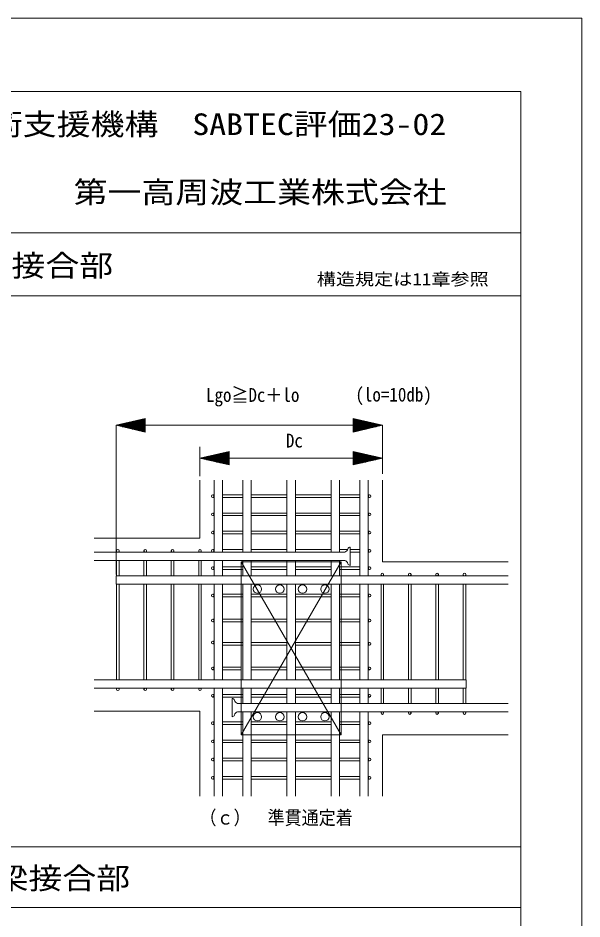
# Model space of a CAD drawing. Units: millimetres, scale not verified. Extents: x -890 to 863, y -296 to 296.
# Drawn here: x 767 to 862.6, y 131.9 to 284.7 of the extents above; entities that cross this region are included whole.
import ezdxf
from ezdxf.enums import TextEntityAlignment as Align

# ---------------------------------------------------------------- set-up
doc = ezdxf.new("R2010")
doc.units = ezdxf.units.MM
doc.header["$LTSCALE"] = 2
doc.layers.add('0-C__1-9__0-0_', color=7, linetype='Continuous', lineweight=18)
doc.layers.add('1-0__1-0__0-7_HATCH', color=7, linetype='Continuous', lineweight=18)
doc.styles.add('ＭＳ ゴシック', font='')
doc.styles.get('ＭＳ ゴシック').set_extended_font_data('MS Gothic')

# ---------------------------------------------------------------- blocks, each defined once
blk = doc.blocks.new('CCURVE_ORG006')
at = {"layer": '0-C__1-9__0-0_'}
blk.add_lwpolyline([(1678.869, -79.84), (1678.869, -80.984), (1673.904, -79.84), (1678.869, -78.696)], close=True, dxfattribs=at)
blk = doc.blocks.new('FILL_AREA_149_')
at = {"layer": '1-0__1-0__0-7_HATCH'}
for p, q in [((1675.682, -79.43), (1678.869, -79.43)), ((1676.246, -79.3), (1678.869, -79.3)), ((1676.81, -79.17), (1678.869, -79.17)), ((1677.375, -79.04), (1678.869, -79.04)), ((1677.939, -78.91), (1678.869, -78.91)), ((1678.503, -78.78), (1678.869, -78.78)), ((1673.989, -79.82), (1678.869, -79.82)), ((1674.383, -79.95), (1678.869, -79.95)), ((1674.553, -79.69), (1678.869, -79.69)), ((1674.947, -80.08), (1678.869, -80.08)), ((1675.118, -79.56), (1678.869, -79.56)), ((1675.511, -80.21), (1678.869, -80.21)), ((1676.076, -80.34), (1678.869, -80.34)), ((1676.64, -80.47), (1678.869, -80.47)), ((1677.204, -80.6), (1678.869, -80.6)), ((1677.768, -80.73), (1678.869, -80.73)), ((1678.333, -80.86), (1678.869, -80.86))]:
    blk.add_line(p, q, dxfattribs=at)
blk = doc.blocks.new('CCURVE_ORG005')
at = {"layer": '0-C__1-9__0-0_'}
blk.add_lwpolyline([(1719.054, -79.84), (1714.088, -80.984), (1714.088, -79.84), (1714.088, -78.696)], close=True, dxfattribs=at)
blk = doc.blocks.new('FILL_AREA_150_')
at = {"layer": '1-0__1-0__0-7_HATCH'}
for p, q in [((1714.088, -78.78), (1714.454, -78.78)), ((1714.088, -78.91), (1715.019, -78.91)), ((1714.088, -79.04), (1715.583, -79.04)), ((1714.088, -79.17), (1716.147, -79.17)), ((1714.088, -79.3), (1716.711, -79.3)), ((1714.088, -79.43), (1717.276, -79.43)), ((1714.088, -79.56), (1717.84, -79.56)), ((1714.088, -79.69), (1718.404, -79.69)), ((1714.088, -79.82), (1718.968, -79.82)), ((1714.088, -79.95), (1718.575, -79.95)), ((1714.088, -80.08), (1718.011, -80.08)), ((1714.088, -80.21), (1717.446, -80.21)), ((1714.088, -80.34), (1716.882, -80.34)), ((1714.088, -80.47), (1716.318, -80.47)), ((1714.088, -80.6), (1715.753, -80.6)), ((1714.088, -80.73), (1715.189, -80.73)), ((1714.088, -80.86), (1714.625, -80.86))]:
    blk.add_line(p, q, dxfattribs=at)
blk = doc.blocks.new('CCURVE_ORG004')
at = {"layer": '0-C__1-9__0-0_'}
blk.add_lwpolyline([(1693.098, -85.417), (1693.098, -86.561), (1688.132, -85.417), (1693.098, -84.273)], close=True, dxfattribs=at)
blk = doc.blocks.new('FILL_AREA_151_')
at = {"layer": '1-0__1-0__0-7_HATCH'}
for p, q in [((1688.162, -85.41), (1693.098, -85.41)), ((1688.667, -85.54), (1693.098, -85.54)), ((1688.726, -85.28), (1693.098, -85.28)), ((1689.29, -85.15), (1693.098, -85.15)), ((1689.854, -85.02), (1693.098, -85.02)), ((1690.419, -84.89), (1693.098, -84.89)), ((1690.983, -84.76), (1693.098, -84.76)), ((1691.547, -84.63), (1693.098, -84.63)), ((1692.111, -84.5), (1693.098, -84.5)), ((1692.676, -84.37), (1693.098, -84.37)), ((1689.232, -85.67), (1693.098, -85.67)), ((1689.796, -85.8), (1693.098, -85.8)), ((1690.36, -85.93), (1693.098, -85.93)), ((1690.924, -86.06), (1693.098, -86.06)), ((1691.489, -86.19), (1693.098, -86.19)), ((1692.053, -86.32), (1693.098, -86.32)), ((1692.617, -86.45), (1693.098, -86.45))]:
    blk.add_line(p, q, dxfattribs=at)
blk = doc.blocks.new('CCURVE_ORG003')
at = {"layer": '0-C__1-9__0-0_'}
blk.add_lwpolyline([(1719.054, -85.417), (1714.088, -86.561), (1714.088, -85.417), (1714.088, -84.273)], close=True, dxfattribs=at)
blk = doc.blocks.new('FILL_AREA_152_')
at = {"layer": '1-0__1-0__0-7_HATCH'}
for p, q in [((1714.088, -84.37), (1714.51, -84.37)), ((1714.088, -84.5), (1715.075, -84.5)), ((1714.088, -84.63), (1715.639, -84.63)), ((1714.088, -84.76), (1716.203, -84.76)), ((1714.088, -84.89), (1716.767, -84.89)), ((1714.088, -85.02), (1717.332, -85.02)), ((1714.088, -85.15), (1717.896, -85.15)), ((1714.088, -85.28), (1718.46, -85.28)), ((1714.088, -85.41), (1719.024, -85.41)), ((1714.088, -85.54), (1718.519, -85.54)), ((1714.088, -85.67), (1717.954, -85.67)), ((1714.088, -85.8), (1717.39, -85.8)), ((1714.088, -85.93), (1716.826, -85.93)), ((1714.088, -86.06), (1716.262, -86.06)), ((1714.088, -86.19), (1715.697, -86.19)), ((1714.088, -86.32), (1715.133, -86.32)), ((1714.088, -86.45), (1714.569, -86.45))]:
    blk.add_line(p, q, dxfattribs=at)

msp = doc.modelspace()

# ---------------------------------------------------------------- linework, layer by layer
at = {"layer": '0-C__1-9__0-0_'}
for p, q in [((50.268, 272.233), (852.268, 272.233)), ((852.268, -287.367), (852.268, 272.233)), ((50.268, 248.233), (852.268, 248.233)), ((651.115, 248.233), (852.268, 248.233)), ((449.52, 237.573), (852.268, 237.573)), ((783.628, 215.593), (788.594, 216.737)), ((783.628, 198.196), (783.628, 215.593)), ((783.628, 215.593), (828.778, 215.593)), ((783.628, 215.593), (788.594, 214.449)), ((788.594, 216.737), (788.594, 214.449)), ((828.778, 215.593), (823.813, 216.737)), ((823.813, 214.449), (823.813, 216.737)), ((828.778, 215.593), (823.813, 214.449)), ((828.778, 214.418), (828.778, 215.593)), ((828.778, 214.418), (828.778, 212.344)), ((797.857, 206.979), (797.857, 211.962)), ((797.857, 210.016), (802.822, 211.16)), ((802.822, 211.16), (802.822, 208.872)), ((828.778, 210.016), (823.813, 211.16)), ((823.813, 208.872), (823.813, 211.16)), ((828.778, 207.361), (828.778, 212.344)), ((797.857, 210.016), (802.822, 208.872)), ((797.857, 206.29), (797.857, 196.468)), ((800.238, 206.29), (800.238, 194.088)), ((801.66, 206.29), (801.66, 194.088)), ((805.134, 206.29), (805.134, 194.088)), ((806.556, 206.29), (806.556, 194.088)), ((812.606, 206.29), (812.606, 194.088)), ((814.029, 206.29), (814.029, 194.088)), ((820.079, 206.29), (820.079, 194.088)), ((821.501, 206.29), (821.501, 194.088)), ((824.975, 206.29), (824.975, 190.068)), ((826.397, 206.29), (826.397, 190.068)), ((828.778, 206.29), (828.778, 192.449)), ((800.238, 203.797), (800.021, 203.797)), ((800.021, 203.364), (800.238, 203.364)), ((805.134, 203.797), (801.66, 203.797)), ((801.66, 203.364), (805.134, 203.364)), ((812.606, 203.797), (806.556, 203.797)), ((806.556, 203.364), (812.606, 203.364)), ((820.079, 203.797), (814.029, 203.797)), ((814.029, 203.364), (820.079, 203.364)), ((824.975, 203.797), (821.501, 203.797)), ((824.975, 203.364), (821.501, 203.364)), ((824.975, 203.364), (821.501, 203.364)), ((826.614, 203.797), (826.397, 203.797)), ((826.397, 203.364), (826.614, 203.364)), ((800.238, 200.705), (800.021, 200.705)), ((800.021, 200.272), (800.238, 200.272)), ((805.134, 200.705), (801.66, 200.705)), ((801.66, 200.272), (805.134, 200.272)), ((812.606, 200.705), (806.556, 200.705)), ((806.556, 200.272), (812.606, 200.272)), ((820.079, 200.705), (814.029, 200.705)), ((814.029, 200.272), (820.079, 200.272)), ((824.975, 200.705), (821.501, 200.705)), ((824.975, 200.272), (821.501, 200.272)), ((826.614, 200.705), (826.397, 200.705)), ((826.397, 200.272), (826.614, 200.272)), ((783.628, 198.196), (783.628, 190.306)), ((800.238, 197.613), (800.021, 197.613)), ((800.021, 197.18), (800.238, 197.18)), ((805.134, 197.613), (801.66, 197.613)), ((801.66, 197.18), (805.134, 197.18)), ((812.606, 197.613), (806.556, 197.613)), ((806.556, 197.18), (812.606, 197.18)), ((820.079, 197.613), (814.029, 197.613)), ((814.029, 197.18), (820.079, 197.18)), ((824.975, 197.613), (821.501, 197.613)), ((821.501, 197.18), (824.975, 197.18)), ((826.614, 197.613), (826.397, 197.613)), ((826.397, 197.18), (826.614, 197.18)), ((788.847, 196.468), (779.922, 196.468)), ((788.847, 196.468), (797.857, 196.468)), ((788.847, 194.088), (779.922, 194.088)), ((783.726, 194.304), (783.726, 194.088)), ((784.159, 194.088), (784.159, 194.304)), ((788.364, 194.304), (788.364, 194.088)), ((788.797, 194.088), (788.797, 194.304)), ((822.429, 194.088), (788.847, 194.088)), ((793.002, 194.304), (793.002, 194.088)), ((793.435, 194.088), (793.435, 194.304)), ((797.64, 194.304), (797.64, 194.088)), ((798.073, 194.088), (798.073, 194.304)), ((800.238, 194.52), (800.021, 194.52)), ((800.021, 194.088), (800.238, 194.088)), ((805.134, 194.52), (801.66, 194.52)), ((801.66, 194.088), (805.134, 194.088)), ((812.606, 194.52), (806.556, 194.52)), ((806.556, 194.088), (812.606, 194.088)), ((820.079, 194.52), (814.029, 194.52)), ((814.029, 194.088), (820.079, 194.088)), ((822.879, 194.52), (821.501, 194.52)), ((821.501, 194.088), (822.429, 194.088)), ((823.324, 194.922), (823.324, 191.83)), ((824.975, 194.52), (823.326, 194.52)), ((823.326, 194.088), (824.975, 194.088)), ((826.614, 194.52), (826.397, 194.52)), ((826.397, 194.088), (826.614, 194.088)), ((788.847, 192.665), (779.922, 192.665)), ((783.726, 192.665), (783.726, 190.068)), ((784.159, 192.665), (784.159, 190.068)), ((788.364, 192.665), (788.364, 190.068)), ((788.797, 192.665), (788.797, 190.068)), ((822.429, 192.665), (788.847, 192.665)), ((793.002, 192.665), (793.002, 190.068)), ((793.435, 192.665), (793.435, 190.068)), ((797.64, 192.665), (797.64, 190.068)), ((798.073, 192.665), (798.073, 190.068)), ((798.073, 190.068), (798.073, 192.665)), ((800.238, 192.665), (800.238, 190.068)), ((801.66, 192.665), (801.66, 190.068)), ((805.134, 192.665), (805.134, 190.068)), ((806.556, 192.665), (806.556, 190.068)), ((812.606, 192.665), (812.606, 190.068)), ((814.029, 192.665), (814.029, 190.068)), ((820.079, 192.665), (820.079, 190.068)), ((821.501, 192.665), (821.501, 190.068)), ((800.238, 191.583), (800.021, 191.583)), ((800.021, 191.15), (800.238, 191.15)), ((805.134, 191.583), (801.66, 191.583)), ((801.66, 191.15), (805.134, 191.15)), ((804.814, 192.449), (821.821, 163.073)), ((821.821, 192.449), (804.814, 163.073)), ((812.606, 191.583), (806.556, 191.583)), ((806.556, 191.15), (812.606, 191.15)), ((820.079, 191.583), (814.029, 191.583)), ((814.029, 191.15), (820.079, 191.15)), ((824.975, 191.583), (821.501, 191.583)), ((821.501, 191.15), (824.975, 191.15)), ((826.614, 191.583), (826.397, 191.583)), ((826.397, 191.15), (826.614, 191.15)), ((828.778, 192.449), (834.963, 192.449)), ((834.963, 192.449), (850.105, 192.449)), ((797.857, 190.068), (783.628, 190.068)), ((783.628, 190.068), (783.628, 188.645)), ((796.929, 190.068), (834.963, 190.068)), ((828.562, 190.284), (828.562, 190.068)), ((828.995, 190.068), (828.995, 190.284)), ((833.2, 190.284), (833.2, 190.068)), ((833.633, 190.068), (833.633, 190.284)), ((834.963, 190.068), (850.105, 190.068)), ((837.838, 190.284), (837.838, 190.068)), ((838.271, 190.068), (838.271, 190.284)), ((842.476, 190.284), (842.476, 190.068)), ((842.909, 190.068), (842.909, 190.284)), ((797.857, 188.645), (783.628, 188.645)), ((783.726, 188.645), (783.726, 172.443)), ((784.159, 188.645), (784.159, 172.443)), ((788.364, 188.645), (788.364, 172.443)), ((788.797, 188.645), (788.797, 172.443)), ((793.002, 188.645), (793.002, 172.443)), ((793.435, 188.645), (793.435, 172.443)), ((796.929, 188.645), (834.963, 188.645)), ((797.64, 188.645), (797.64, 172.443)), ((798.073, 188.645), (798.073, 172.443)), ((798.073, 172.443), (798.073, 188.645)), ((800.238, 188.645), (800.238, 172.443)), ((801.66, 188.645), (801.66, 172.443)), ((805.134, 188.645), (805.134, 172.443)), ((806.556, 188.645), (806.556, 172.443)), ((812.606, 188.645), (812.606, 172.443)), ((814.029, 188.645), (814.029, 172.443)), ((820.079, 188.645), (820.079, 172.443)), ((821.501, 188.645), (821.501, 172.443)), ((824.975, 188.645), (824.975, 172.443)), ((826.397, 188.645), (826.397, 172.443)), ((828.562, 188.645), (828.562, 172.443)), ((828.995, 172.443), (828.995, 188.645)), ((833.2, 188.645), (833.2, 172.443)), ((833.633, 172.443), (833.633, 188.645)), ((834.963, 188.645), (850.105, 188.645)), ((837.838, 188.645), (837.838, 172.443)), ((838.271, 172.443), (838.271, 188.645)), ((842.476, 188.645), (842.476, 172.443)), ((842.909, 172.443), (842.909, 188.645)), ((800.238, 186.945), (800.021, 186.945)), ((800.021, 186.512), (800.238, 186.512)), ((805.134, 186.945), (801.66, 186.945)), ((801.66, 186.512), (805.134, 186.512)), ((812.606, 186.945), (806.556, 186.945)), ((806.556, 186.512), (812.606, 186.512)), ((820.079, 186.945), (814.029, 186.945)), ((814.029, 186.512), (820.079, 186.512)), ((824.975, 186.945), (821.501, 186.945)), ((821.501, 186.512), (824.975, 186.512)), ((826.614, 186.945), (826.397, 186.945)), ((826.397, 186.512), (826.614, 186.512)), ((800.238, 182.708), (800.021, 182.708)), ((800.021, 182.276), (800.238, 182.276)), ((805.134, 182.708), (801.66, 182.708)), ((801.66, 182.276), (805.134, 182.276)), ((812.606, 182.708), (806.556, 182.708)), ((806.556, 182.276), (812.606, 182.276)), ((820.079, 182.708), (814.029, 182.708)), ((814.029, 182.276), (820.079, 182.276)), ((824.975, 182.708), (821.501, 182.708)), ((824.975, 182.276), (821.501, 182.276)), ((826.614, 182.708), (826.397, 182.708)), ((826.397, 182.276), (826.614, 182.276)), ((800.238, 178.967), (800.021, 178.967)), ((800.021, 178.534), (800.238, 178.534)), ((805.134, 178.75), (801.66, 178.75)), ((801.66, 178.318), (805.134, 178.318)), ((812.606, 178.75), (806.556, 178.75)), ((806.556, 178.318), (812.606, 178.318)), ((820.079, 178.75), (814.029, 178.75)), ((814.029, 178.318), (820.079, 178.318)), ((824.975, 178.75), (821.501, 178.75)), ((821.501, 178.318), (824.975, 178.318)), ((826.614, 178.75), (826.397, 178.75)), ((826.397, 178.318), (826.614, 178.318)), ((800.238, 174.576), (800.021, 174.576)), ((804.814, 174.576), (801.66, 174.576)), ((812.606, 174.576), (806.556, 174.576)), ((820.079, 174.576), (814.029, 174.576)), ((824.975, 174.576), (821.501, 174.576)), ((826.614, 174.576), (826.397, 174.576)), ((800.021, 174.143), (800.238, 174.143)), ((801.66, 174.143), (804.814, 174.143)), ((806.556, 174.143), (812.606, 174.143)), ((814.029, 174.143), (820.079, 174.143)), ((821.501, 174.143), (824.975, 174.143)), ((826.397, 174.143), (826.614, 174.143)), ((788.847, 172.443), (779.922, 172.443)), ((829.706, 172.443), (788.847, 172.443)), ((828.778, 172.443), (843.007, 172.443)), ((843.007, 172.443), (843.007, 171.02)), ((788.847, 171.02), (779.922, 171.02)), ((783.726, 171.02), (783.726, 170.804)), ((784.159, 170.804), (784.159, 171.02)), ((788.364, 171.02), (788.364, 170.804)), ((788.797, 170.804), (788.797, 171.02)), ((829.706, 171.02), (788.847, 171.02)), ((793.002, 171.02), (793.002, 170.804)), ((793.435, 170.804), (793.435, 171.02)), ((797.64, 171.02), (797.64, 170.804)), ((798.073, 170.804), (798.073, 171.02)), ((800.238, 169.938), (800.021, 169.938)), ((800.238, 171.02), (800.238, 152.715)), ((801.66, 171.02), (801.66, 152.715)), ((805.134, 169.938), (801.66, 169.938)), ((805.134, 171.02), (805.134, 168.423)), ((806.556, 171.02), (806.556, 168.423)), ((812.606, 169.938), (806.556, 169.938)), ((812.606, 171.02), (812.606, 168.423)), ((814.029, 171.02), (814.029, 168.423)), ((820.079, 169.938), (814.029, 169.938)), ((820.079, 171.02), (820.079, 168.423)), ((821.501, 171.02), (821.501, 168.423)), ((824.975, 169.938), (821.501, 169.938)), ((824.975, 171.02), (824.975, 168.423)), ((826.397, 171.02), (826.397, 168.423)), ((826.614, 169.938), (826.397, 169.938)), ((828.562, 171.02), (828.562, 168.423)), ((828.778, 171.02), (843.007, 171.02)), ((828.995, 168.423), (828.995, 171.02)), ((833.2, 171.02), (833.2, 168.423)), ((833.633, 168.423), (833.633, 171.02)), ((837.838, 171.02), (837.838, 168.423)), ((838.271, 168.423), (838.271, 171.02)), ((842.476, 171.02), (842.476, 168.423)), ((842.909, 168.423), (842.909, 171.02)), ((800.021, 169.505), (800.238, 169.505)), ((801.66, 169.505), (805.134, 169.505)), ((803.309, 169.258), (803.309, 166.165)), ((804.206, 168.423), (834.963, 168.423)), ((806.556, 169.505), (812.606, 169.505)), ((814.029, 169.505), (820.079, 169.505)), ((821.501, 169.505), (824.975, 169.505)), ((826.397, 169.505), (826.614, 169.505)), ((834.963, 168.423), (850.105, 168.423)), ((788.847, 167.093), (779.922, 167.093)), ((788.847, 167.093), (797.857, 167.093)), ((797.857, 167.093), (797.857, 152.715)), ((804.206, 167), (834.963, 167)), ((805.134, 167), (805.134, 152.715)), ((806.556, 167), (806.556, 152.715)), ((812.606, 167), (812.606, 152.715)), ((814.029, 167), (814.029, 152.715)), ((820.079, 167), (820.079, 152.715)), ((821.501, 167), (821.501, 152.715)), ((824.975, 167), (824.975, 152.715)), ((826.397, 167), (826.397, 152.715)), ((828.562, 167), (828.562, 166.784)), ((828.995, 166.784), (828.995, 167)), ((833.2, 167), (833.2, 166.784)), ((833.633, 166.784), (833.633, 167)), ((834.963, 167), (850.105, 167)), ((837.838, 167), (837.838, 166.784)), ((838.271, 166.784), (838.271, 167)), ((842.476, 167), (842.476, 166.784)), ((842.909, 166.784), (842.909, 167)), ((800.238, 165.3), (800.021, 165.3)), ((805.134, 165.3), (801.66, 165.3)), ((812.606, 165.3), (806.556, 165.3)), ((820.079, 165.3), (814.029, 165.3)), ((824.975, 165.3), (821.501, 165.3)), ((826.614, 165.3), (826.397, 165.3)), ((800.021, 164.867), (800.238, 164.867)), ((801.66, 164.867), (805.134, 164.867)), ((806.556, 164.867), (812.606, 164.867)), ((814.029, 164.867), (820.079, 164.867)), ((821.501, 164.867), (824.975, 164.867)), ((826.397, 164.867), (826.614, 164.867)), ((800.238, 162.208), (800.021, 162.208)), ((805.134, 162.208), (801.66, 162.208)), ((812.606, 162.208), (806.556, 162.208)), ((820.079, 162.208), (814.029, 162.208)), ((824.975, 162.208), (821.501, 162.208)), ((826.614, 162.208), (826.397, 162.208)), ((828.778, 163.073), (828.778, 152.715)), ((828.778, 163.073), (834.963, 163.073)), ((834.963, 163.073), (850.105, 163.073)), ((800.021, 161.775), (800.238, 161.775)), ((801.66, 161.775), (805.134, 161.775)), ((806.556, 161.775), (812.606, 161.775)), ((814.029, 161.775), (820.079, 161.775)), ((821.501, 161.775), (824.975, 161.775)), ((826.397, 161.775), (826.614, 161.775)), ((800.238, 159.115), (800.021, 159.115)), ((805.134, 159.115), (801.66, 159.115)), ((812.606, 159.115), (806.556, 159.115)), ((820.079, 159.115), (814.029, 159.115)), ((824.975, 159.115), (821.501, 159.115)), ((826.614, 159.115), (826.397, 159.115)), ((800.021, 158.682), (800.238, 158.682)), ((801.66, 158.682), (805.134, 158.682)), ((806.556, 158.682), (812.606, 158.682)), ((814.029, 158.682), (820.079, 158.682)), ((821.501, 158.682), (824.975, 158.682)), ((826.397, 158.682), (826.614, 158.682)), ((800.238, 156.023), (800.021, 156.023)), ((805.134, 156.023), (801.66, 156.023)), ((812.606, 156.023), (806.556, 156.023)), ((820.079, 156.023), (814.029, 156.023)), ((824.975, 156.023), (821.501, 156.023)), ((826.614, 156.023), (826.397, 156.023)), ((800.021, 155.59), (800.238, 155.59)), ((801.66, 155.59), (805.134, 155.59)), ((806.556, 155.59), (812.606, 155.59)), ((814.029, 155.59), (820.079, 155.59)), ((821.501, 155.59), (824.975, 155.59)), ((826.397, 155.59), (826.614, 155.59)), ((651.115, 144.079), (852.268, 144.079)), ((651.115, 133.829), (852.268, 133.829))]:
    msp.add_line(p, q, dxfattribs=at)
for points in [[(38.432, 284.683), (862.614, 284.683), (862.614, -296.433), (38.432, -296.433)], [(804.814, 192.449), (821.821, 192.449), (821.821, 163.073), (804.814, 163.073)]]:
    msp.add_lwpolyline(points, close=True, dxfattribs=at)
msp.add_lwpolyline([(797.857, 210.016), (828.778, 210.016), (823.813, 208.872)], dxfattribs=at)
for centre, radius in [((800.021, 203.58), 0.216), ((826.614, 203.58), 0.216), ((800.021, 200.488), 0.216), ((826.614, 200.488), 0.216), ((800.021, 197.396), 0.216), ((826.614, 197.396), 0.216), ((783.942, 194.304), 0.216), ((788.58, 194.304), 0.216), ((793.219, 194.304), 0.216), ((797.857, 194.304), 0.216), ((800.021, 194.304), 0.216), ((826.614, 194.304), 0.216), ((800.021, 191.366), 0.216), ((826.614, 191.366), 0.216), ((828.778, 190.284), 0.216), ((833.416, 190.284), 0.216), ((838.055, 190.284), 0.216), ((842.693, 190.284), 0.216), ((807.597, 187.81), 0.711), ((811.4, 187.81), 0.711), ((815.235, 187.81), 0.711), ((819.038, 187.81), 0.711), ((800.021, 186.728), 0.216), ((826.614, 186.728), 0.216), ((800.021, 182.492), 0.216), ((826.614, 182.492), 0.216), ((800.021, 178.75), 0.216), ((826.614, 178.534), 0.216), ((800.021, 174.36), 0.216), ((826.614, 174.36), 0.216), ((783.942, 170.804), 0.216), ((788.58, 170.804), 0.216), ((793.219, 170.804), 0.216), ((797.857, 170.804), 0.216), ((800.021, 169.721), 0.216), ((826.614, 169.721), 0.216), ((807.597, 166.165), 0.711), ((811.4, 166.165), 0.711), ((815.235, 166.165), 0.711), ((819.038, 166.165), 0.711), ((828.778, 166.784), 0.216), ((833.416, 166.784), 0.216), ((838.055, 166.784), 0.216), ((842.693, 166.784), 0.216), ((800.021, 165.083), 0.216), ((826.614, 165.083), 0.216), ((800.021, 161.991), 0.216), ((826.614, 161.991), 0.216), ((800.021, 158.899), 0.216), ((826.614, 158.899), 0.216), ((800.021, 155.807), 0.216), ((826.614, 155.807), 0.216)]:
    msp.add_circle(centre, radius, dxfattribs=at)
for centre, radius, start, end in [((800.021, 203.58), 0.216, 90, 270), ((826.614, 203.58), 0.216, 270, 90), ((800.021, 200.488), 0.216, 90, 270), ((826.614, 200.488), 0.216, 270, 90), ((800.021, 197.396), 0.216, 90, 270), ((826.614, 197.396), 0.216, 270, 90), ((783.942, 194.304), 0.216, 0, 180), ((788.58, 194.304), 0.216, 0, 180), ((793.219, 194.304), 0.216, 0, 180), ((797.857, 194.304), 0.216, 0, 180), ((800.021, 194.304), 0.216, 90, 270), ((822.271, 194.71), 0.642, 284.0588, 354.21122), ((823.324, 194.474), 0.448, 90, 157.53063), ((826.614, 194.304), 0.216, 270, 90), ((822.271, 192.042), 0.642, 5.78878, 75.9412), ((800.021, 191.366), 0.216, 90, 270), ((823.324, 192.278), 0.448, 202.46937, 270), ((826.614, 191.366), 0.216, 270, 90), ((828.778, 190.284), 0.216, 0, 180), ((833.416, 190.284), 0.216, 0, 180), ((838.055, 190.284), 0.216, 0, 180), ((842.693, 190.284), 0.216, 0, 180), ((800.021, 186.728), 0.216, 90, 270), ((826.614, 186.728), 0.216, 270, 90), ((800.021, 182.492), 0.216, 90, 270), ((826.614, 182.492), 0.216, 270, 90), ((800.021, 178.75), 0.216, 90, 270), ((826.614, 178.534), 0.216, 270, 90), ((800.021, 174.36), 0.216, 90, 270), ((826.614, 174.36), 0.216, 270, 90), ((783.942, 170.804), 0.216, 180, 0), ((788.58, 170.804), 0.216, 180, 0), ((793.219, 170.804), 0.216, 180, 0), ((797.857, 170.804), 0.216, 180, 0), ((800.021, 169.721), 0.216, 90, 270), ((826.614, 169.721), 0.216, 270, 90), ((803.309, 168.81), 0.448, 22.46937, 90), ((804.362, 169.046), 0.642, 185.78878, 255.9412), ((804.362, 166.377), 0.642, 104.0588, 174.21122), ((828.778, 166.784), 0.216, 180, 0), ((833.416, 166.784), 0.216, 180, 0), ((838.055, 166.784), 0.216, 180, 0), ((842.693, 166.784), 0.216, 180, 0), ((800.021, 165.083), 0.216, 90, 270), ((803.309, 166.613), 0.448, 270, 337.53063), ((826.614, 165.083), 0.216, 270, 90), ((800.021, 161.991), 0.216, 90, 270), ((826.614, 161.991), 0.216, 270, 90), ((800.021, 158.899), 0.216, 90, 270), ((826.614, 158.899), 0.216, 270, 90), ((800.021, 155.807), 0.216, 90, 270), ((826.614, 155.807), 0.216, 270, 90)]:
    msp.add_arc(centre, radius, start, end, dxfattribs=at)

# ---------------------------------------------------------------- block references
for name in ['CCURVE_ORG006', 'FILL_AREA_149_', 'CCURVE_ORG005', 'FILL_AREA_150_', 'CCURVE_ORG004', 'FILL_AREA_151_', 'CCURVE_ORG003', 'FILL_AREA_152_']:
    msp.add_blockref(name, (-890.276, 295.433), dxfattribs=at)

# ---------------------------------------------------------------- texts
at = {"layer": '0-C__1-9__0-0_', "style": 'ＭＳ ゴシック'}
for s, height, width, p in [('一般社団法人建築構造技術支援機構\u3000SABTEC評価23-02', 3.666, 1.15, (698.801, 263.733)), ('第一高周波工業株式会社', 3.666, 1.15, (776.426, 252.205)), ('鉛直段差梁付き柱梁接合部', 3.666, 1.15, (714.137, 239.752)), ('構造規定は11章参照', 2.065, 1.15, (817.661, 238.741)), ('Lgo≧Dc＋lo', 2.351, 0.9, (798.881, 218.861)), ('(lo=10db)', 2.351, 0.9, (824.21, 218.928)), ('Dc', 2.351, 0.9, (812.423, 211.126)), ('（ｃ）\u3000準貫通定着', 2.351, 0.9, (797.78, 147.159)), ('定着スタブ付き柱梁接合部', 3.666, 1.15, (717.02, 135.833))]:
    msp.add_text(s, height=height, dxfattribs=dict(at, width=width)).set_placement(p, align=Align.BOTTOM_LEFT)

doc.saveas('drawing.dxf')
